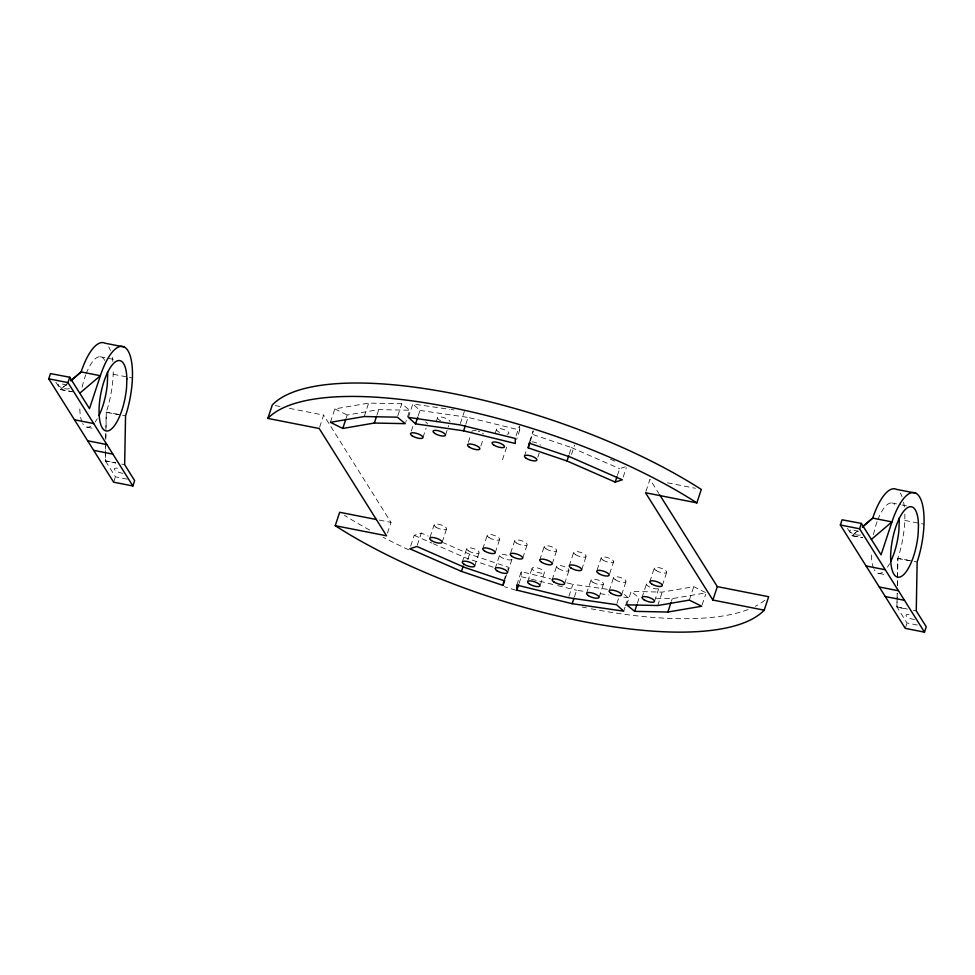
<?xml version="1.0" encoding="UTF-8"?>
<svg xmlns="http://www.w3.org/2000/svg" width="975" height="975" viewBox="0 0 975 975"><rect width="100%" height="100%" fill="white"/><g stroke="black" fill="none" stroke-linecap="round" stroke-linejoin="round"><path stroke-width="0.73" stroke-dasharray="4.88 3.66" d="M105.763 438.055L105.873 431.998M105.897 430.487L106.226 412.133L121.095 414.984L106.226 412.327M897.195 593.324L896.939 607.169L907.335 609.156M897.329 585.756L897.829 558.322L912.685 561.161M127.262 479.139L115.428 476.812L105.349 460.761L105.653 445.538L105.337 460.98L115.745 462.967M105.775 439.445L105.897 433.363M106.019 427.269L106.324 412.047A50.249 17.282 -78.9 0 0 113.246 368.367M917.378 625.036L907.018 623.001L896.939 606.938L897.219 593.239M897.366 585.634L897.487 579.54M897.524 578.017L897.914 558.236A50.249 17.282 -78.9 0 0 904.8 513.143M507.89 569.607L508.316 567.218L469.536 554.166L443.357 542.709M530.437 441.151L533.301 430.877M113.648 482.186L115.428 476.812M319.654 427.172L323.651 415.094L288.442 408.159M330.391 422.321L334.827 408.903L368.66 403.102L401.785 403.76L409.695 410.231L405.71 422.309M346.32 417.714L347.21 415.033L378.775 409.622L409.695 410.231M364.223 416.532L368.66 403.102M377.008 414.997L378.775 409.622M397.788 415.837L401.785 403.76M408.391 417.398L412.827 403.979L449.621 409.317M411.328 431.108L413.107 425.746M418.226 415.801L420.006 410.438L412.827 403.979M387.465 533.13L391.012 522.393L323.651 415.094M422.992 437.458L426.099 428.062M436.105 421.968L437.446 417.934M445.551 435.021L448.658 425.624M410.682 546.085L414.229 535.348L421.31 533.057L428.208 536.067M417.312 545.135L421.31 533.057M460.346 423.528L464.344 411.45M465.867 424.113L468.085 417.41L519.724 430.072L516.616 439.457M430.072 537.128L434.07 525.05M468.317 442.333L470.535 435.618M442.175 542.124L446.611 528.706M480.858 445.989L483.527 437.933M495.105 433.582L496.433 429.548M462.235 562.197L466.672 548.779M467.768 559.54L469.536 554.166M502.43 459.883L506.866 446.465M516.116 435.752L519.224 426.355M474.776 565.853L479.212 552.435M482.735 548.925L487.171 535.507M524.404 456.227L526.622 449.524M529.523 441.773L533.081 431.035M495.276 552.581L499.712 539.163M495.129 568.681L499.566 555.25M537.847 457.214L539.175 453.18M510.656 552.996L514.654 540.918M503.88 580.649L505.659 575.274M505.233 578.711L506.561 574.677M507.683 572.337L512.119 558.919M522.758 557.992L527.195 544.574M516.799 585.073L521.235 571.655L550.741 578.894M519.066 583.428L521.284 576.712L521.235 571.655M569.205 454.265L571.423 447.549L532.655 434.436M527.707 581.466L532.143 568.047M571.508 454.484L574.616 445.087M539.711 560.138L544.148 546.719M540.369 584.72L544.367 572.642A6.569 2.121 18.3 0 0 536.445 567.682A6.569 2.121 18.3 0 0 533.959 570.692A6.569 2.121 18.3 0 0 544.367 572.642M552.252 563.806L556.701 550.375M552.118 579.869L556.554 566.451M569.205 565.951L573.641 552.533M564.659 583.574L569.095 570.156M568.888 596.395L572.886 584.317L607.437 589.327M581.758 569.607L586.194 556.189M574.409 596.992L576.627 590.277L585.451 591.557M617.431 475.386L619.649 468.67L625.316 466.83M623.183 477.104L626.291 467.72M586.536 593.543L590.972 580.125M597.139 570.022L601.136 557.944M599.089 597.212L603.525 583.781M609.68 573.678L613.677 561.6M609.095 591.118L613.531 577.688M645.95 491.412L649.947 479.334L658.771 493.387M616.956 603.367L619.186 596.663M621.648 594.774L626.084 581.356M623.695 611.167L625.024 607.145M625.463 605.804L628.132 597.748L621.977 592.215M626.718 604.829L631.166 591.411L662.183 592.105L693.749 586.694L706.132 592.824L672.299 598.613L654.201 598.236M637.345 603.293L639.125 597.919L631.166 591.411M641.989 597.59L646.437 584.171M649.789 581.819L654.225 568.388M654.542 601.246L658.539 589.168M662.342 585.475L666.778 572.057M657.747 605.524L662.183 592.105M671.409 601.307L672.299 598.613M689.313 600.112L693.749 586.694M702.134 604.902L705.681 594.165M897.829 558.504L912.71 561.149M905.251 628.363L907.018 623.001M55.88 382.2L60.499 389.573L67.373 383.687M847.47 528.389L852.101 535.75L857.829 530.851M67.409 383.589L60.547 389.415L72.382 391.743M857.866 530.741L852.15 535.604L862.497 537.639M451.096 409.524L454.033 409.951M420.006 410.438L468.085 417.41M600.173 593.69L608.997 594.969M623.72 597.114L628.132 597.748M852.101 535.75L862.485 537.712M60.499 389.573L72.369 391.804M891.735 502.942L900.608 504.684M902.082 504.977L906.518 505.854M100.132 356.753L114.928 359.665M904.788 520.418L924.02 524.209M275.23 405.563L281.105 406.709M667.546 482.808L695.419 488.292M113.197 374.242L127.981 377.154M129.468 377.435L132.417 378.02M914.184 561.442L917.146 562.014M122.594 415.253L125.556 415.837M878.914 573.41L884.837 574.58M87.323 427.221L93.234 428.391M379.275 520.077L391.012 522.393M896.939 606.938L907.335 609.058M913.283 610.265L916.256 610.862M105.349 460.761L115.745 462.869M121.68 464.076L124.654 464.673M566.975 582.867L572.886 584.317M521.284 576.712L530.022 578.857M531.485 579.211L556.237 585.28M557.688 585.634L576.627 590.277M493.118 567.17L465.904 557.98L433.266 543.684M610.411 459.225L617.212 462.199M571.423 447.549L619.649 468.67M414.229 535.348L431.901 543.087M334.827 408.903L347.21 415.033M519.687 426.27L519.724 430.072M471.863 431.596A6.569 2.121 18.3 0 1 476.495 430.804M478.116 431.194A6.569 2.121 18.3 0 1 479.737 431.742M482.552 433.144A6.569 2.121 18.3 0 1 483.563 433.899M425.575 421.919A6.569 2.121 18.3 0 1 427.428 424.028M440.602 420.786A6.569 2.121 18.3 0 1 440.554 416.922A6.569 2.121 18.3 0 1 449.987 421.602M658.149 588.693A6.569 2.121 18.3 0 1 648.911 586.645A6.569 2.121 18.3 0 1 648.253 583.135M511.912 559.431A6.569 2.121 18.3 0 1 504.246 558.76A6.569 2.121 18.3 0 1 499.773 554.738A6.569 2.121 18.3 0 1 507.439 555.409M499.59 432.4A6.569 2.121 18.3 0 1 497.555 428.61A6.569 2.121 18.3 0 1 506.72 430.852A6.569 2.121 18.3 0 1 507.158 434.253M531.96 441.797A6.569 2.121 18.3 0 1 540.54 445.112M764.912 600.186A268.832 86.629 18.3 0 1 755.345 606.292M748.057 609.521A268.832 86.629 18.3 0 1 587.852 608.156M586.426 607.876A268.832 86.629 18.3 0 1 582.124 607.011M515.787 590.204A268.832 86.629 18.3 0 1 504.38 586.694M408.769 549.815A268.832 86.629 18.3 0 1 383.212 537.31M369.622 530.059A268.832 86.629 18.3 0 1 344.346 515.251M108.664 346.832A50.249 17.282 -78.9 0 1 110.455 350.525M112.235 357.277A50.249 17.282 -78.9 0 1 112.82 361.445M86.214 373.608A35.843 12.322 -78.9 0 1 104.764 360.433M97.256 418.763A35.843 12.322 -78.9 0 1 95.087 422.029M90.748 426.258A35.843 12.322 -78.9 0 1 82.692 423.54M81.998 422.065A35.843 12.322 -78.9 0 1 79.804 406.087M82.144 387.16A35.843 12.322 -78.9 0 1 85.715 374.924M122.935 473.302A5.972 1.926 18.3 0 1 114.55 469.633A5.972 1.926 18.3 0 1 120.035 468.695M69.347 388.489A5.984 1.95 17.8 0 1 60.34 387.026A5.984 1.95 17.8 0 1 60.938 383.821M62.315 384.016A5.984 1.95 17.8 0 1 66.653 385.442M900.266 493.009A50.249 17.282 -78.9 0 1 902.046 496.714M903.581 502.162A50.249 17.282 -78.9 0 1 904.41 507.622M889.541 563.721A35.843 12.322 -78.9 0 1 887.408 567.206M882.338 572.435A35.843 12.322 -78.9 0 1 874.283 569.729M873.588 568.242A35.843 12.322 -78.9 0 1 871.406 552.264M873.466 534.666A35.843 12.322 -78.9 0 1 877.305 521.113M877.805 519.785A35.843 12.322 -78.9 0 1 894.709 504.367M914.526 619.491A5.972 1.926 18.3 0 1 906.153 615.822A5.972 1.926 18.3 0 1 911.637 614.884M860.377 535.007A5.984 1.95 17.8 0 1 851.37 532.874A5.984 1.95 17.8 0 1 852.528 530.01M853.905 530.193A5.984 1.95 17.8 0 1 859.45 532.289M558.37 568.559A6.569 2.121 18.3 0 0 568.876 570.668A6.569 2.121 18.3 0 0 561.234 565.695A6.569 2.121 18.3 0 0 558.37 568.559M546 548.827A6.569 2.121 18.3 0 0 556.493 550.899A6.569 2.121 18.3 0 0 548.779 545.927A6.569 2.121 18.3 0 0 546 548.827M516.506 543.026A6.569 2.121 18.3 0 0 526.987 545.086A6.569 2.121 18.3 0 0 519.285 540.126A6.569 2.121 18.3 0 0 516.506 543.026M435.923 527.158A6.569 2.121 18.3 0 0 446.404 529.218A6.569 2.121 18.3 0 0 438.701 524.258A6.569 2.121 18.3 0 0 435.923 527.158M575.506 554.641A6.569 2.121 18.3 0 0 585.987 556.701A6.569 2.121 18.3 0 0 578.273 551.74A6.569 2.121 18.3 0 0 575.506 554.641M468.524 550.887A6.569 2.121 18.3 0 0 479.005 552.947A6.569 2.121 18.3 0 0 471.303 547.987A6.569 2.121 18.3 0 0 468.524 550.887M602.989 560.052A6.569 2.121 18.3 0 0 613.47 562.112A6.569 2.121 18.3 0 0 605.755 557.152A6.569 2.121 18.3 0 0 602.989 560.052M489.023 537.615A6.569 2.121 18.3 0 0 499.505 539.675A6.569 2.121 18.3 0 0 491.79 534.702A6.569 2.121 18.3 0 0 489.023 537.615M615.383 579.796A6.569 2.121 18.3 0 0 625.877 581.868A6.569 2.121 18.3 0 0 618.162 576.895A6.569 2.121 18.3 0 0 615.383 579.796M592.824 582.233A6.569 2.121 18.3 0 0 603.318 584.305A6.569 2.121 18.3 0 0 595.603 579.333A6.569 2.121 18.3 0 0 592.824 582.233M656.09 570.497A6.569 2.121 18.3 0 0 666.571 572.569A6.569 2.121 18.3 0 0 658.856 567.596A6.569 2.121 18.3 0 0 656.09 570.497"/><path stroke-width="1.46" d="M503.003 585.414L503.88 580.649L465.099 567.596L416.873 546.475L409.793 548.779L461.455 571.399L503.003 585.414L504.782 580.052M528.206 447.866L529.084 443.113L570.619 457.165L622.294 479.798L615.213 482.089L566.987 460.98L528.206 447.866L529.986 442.492M48.75 378.824L50.481 373.596L69.749 377.24L89.481 408.647L100.364 375.716A50.249 17.282 -78.9 0 1 127.896 350.61A50.249 17.282 -78.9 0 1 125.556 415.837L124.654 464.673L134.648 480.602L132.88 485.964L113.648 482.186L48.75 378.824L67.982 382.602L132.88 485.964M67.982 382.602L69.749 377.24M267.857 418.409L272.305 404.978A268.832 86.629 18.3 0 1 701.293 489.45L696.857 502.868A268.832 86.629 18.3 0 0 267.857 418.409L319.203 428.513L386.575 535.811L335.229 525.696L339.666 512.277L376.35 519.504M342.773 428.452L374.339 423.04L405.259 423.65L397.349 417.178L364.223 416.532L330.391 422.321L342.773 428.452L345.881 419.055M374.339 423.04L376.557 416.337M415.569 423.857L408.391 417.398L459.895 424.868L515.239 438.433L515.288 443.491L463.637 430.828L415.569 423.857L417.788 417.142M463.637 430.828L465.416 425.466M461.455 571.399L463.235 566.036M516.847 590.131L516.799 585.073L568.437 597.736L616.517 604.707L623.695 611.167L572.179 603.696L516.847 590.131L518.627 584.768M566.987 460.98L568.766 455.605M572.179 603.696L573.958 598.333M615.213 482.089L616.98 476.726M634.688 611.349L626.718 604.829L657.747 605.524L689.313 600.112L701.695 606.243L667.863 612.044L634.688 611.349L636.907 604.634M667.863 612.044L670.971 602.648M717.32 586.633L768.666 596.737L764.217 610.167L712.871 600.052L717.32 586.633L659.575 494.666M840.352 525.001L842.071 519.785L861.352 523.417L881.071 554.824L891.954 521.905A50.249 17.282 -78.9 0 1 919.486 496.799A50.249 17.282 -78.9 0 1 917.146 562.014L916.256 610.862L926.25 626.779L924.471 632.153L905.251 628.363L840.352 525.001L859.572 528.791L924.471 632.153M859.572 528.791L861.352 523.417M862.412 526.939L872.735 518.115A50.249 17.282 -78.9 0 1 896.488 489.365L915.72 493.143M79.779 393.205L100.364 375.716L81.132 371.938L70.846 380.677L81.132 371.938A50.249 17.282 -78.9 0 1 104.898 343.176L124.13 346.966M862.436 526.866L872.735 518.115L891.954 521.905L871.382 539.394M696.857 502.868L645.511 492.753L712.871 600.052M866.068 565.963L885.3 569.753M74.466 419.774L93.697 423.564M879.255 586.974L898.487 590.753M885.251 596.529L904.483 600.308M87.653 440.785L106.884 444.576M93.661 450.34L112.881 454.131M764.217 610.167A268.832 86.629 18.3 0 1 335.229 525.696M107.506 371.999A35.843 12.322 -78.9 0 1 107.652 375.143L107.335 383.736A35.843 12.322 -78.9 0 1 99.084 415.326M899.096 518.188A35.843 12.322 -78.9 0 1 899.243 521.332L898.938 529.913A35.843 12.322 -78.9 0 1 890.687 561.515M126.872 378.934L126.567 387.514A35.843 12.322 -78.9 0 1 104.496 430.316A35.843 12.322 -78.9 0 1 106.494 374.839A35.843 12.322 -78.9 0 1 126.872 378.934M918.474 525.111L918.17 533.703A35.843 12.322 -78.9 0 1 896.098 576.505A35.843 12.322 -78.9 0 1 898.085 521.028A35.843 12.322 -78.9 0 1 918.474 525.111M469.28 447.123A6.569 2.121 18.3 0 0 479.761 449.183A6.569 2.121 18.3 0 0 472.046 444.222A6.569 2.121 18.3 0 0 469.28 447.123M412.291 435.898A6.569 2.121 18.3 0 0 422.784 437.97A6.569 2.121 18.3 0 0 415.07 432.997A6.569 2.121 18.3 0 0 412.291 435.898M434.85 433.473A6.569 2.121 18.3 0 0 445.343 435.533A6.569 2.121 18.3 0 0 437.629 430.572A6.569 2.121 18.3 0 0 434.85 433.473M493.85 445.087A6.569 2.121 18.3 0 0 504.331 447.147A6.569 2.121 18.3 0 0 496.616 442.187A6.569 2.121 18.3 0 0 493.85 445.087M526.256 458.335A6.569 2.121 18.3 0 0 536.75 460.407A6.569 2.121 18.3 0 0 529.035 455.435A6.569 2.121 18.3 0 0 526.256 458.335M431.486 540.577A6.569 2.121 18.3 0 0 441.967 542.636A6.569 2.121 18.3 0 0 434.253 537.676A6.569 2.121 18.3 0 0 431.486 540.577M484.587 551.033A6.569 2.121 18.3 0 0 495.068 553.093A6.569 2.121 18.3 0 0 487.354 548.133A6.569 2.121 18.3 0 0 484.587 551.033M464.088 564.306A6.569 2.121 18.3 0 0 474.569 566.365A6.569 2.121 18.3 0 0 466.854 561.405A6.569 2.121 18.3 0 0 464.088 564.306M496.982 570.789A6.569 2.121 18.3 0 0 507.475 572.849A6.569 2.121 18.3 0 0 499.761 567.889A6.569 2.121 18.3 0 0 496.982 570.789M529.523 584.122A6.569 2.121 18.3 0 0 539.918 586.06A6.569 2.121 18.3 0 0 532.009 581.112A6.569 2.121 18.3 0 0 529.523 584.122M553.922 581.977A6.569 2.121 18.3 0 0 564.44 584.086A6.569 2.121 18.3 0 0 556.798 579.113A6.569 2.121 18.3 0 0 553.922 581.977M588.388 595.652A6.569 2.121 18.3 0 0 598.869 597.724A6.569 2.121 18.3 0 0 591.167 592.751A6.569 2.121 18.3 0 0 588.388 595.652M512.07 556.445A6.569 2.121 18.3 0 0 522.551 558.504A6.569 2.121 18.3 0 0 514.837 553.544A6.569 2.121 18.3 0 0 512.07 556.445M541.564 562.246A6.569 2.121 18.3 0 0 552.045 564.318A6.569 2.121 18.3 0 0 544.342 559.345A6.569 2.121 18.3 0 0 541.564 562.246M571.058 568.059A6.569 2.121 18.3 0 0 581.551 570.119A6.569 2.121 18.3 0 0 573.836 565.159A6.569 2.121 18.3 0 0 571.058 568.059M598.553 573.471A6.569 2.121 18.3 0 0 609.034 575.53A6.569 2.121 18.3 0 0 601.319 570.57A6.569 2.121 18.3 0 0 598.553 573.471M610.947 593.227A6.569 2.121 18.3 0 0 621.441 595.286A6.569 2.121 18.3 0 0 613.726 590.326A6.569 2.121 18.3 0 0 610.947 593.227M643.853 599.698A6.569 2.121 18.3 0 0 654.335 601.77A6.569 2.121 18.3 0 0 646.62 596.798A6.569 2.121 18.3 0 0 643.853 599.698M651.641 583.928A6.569 2.121 18.3 0 0 662.135 585.987A6.569 2.121 18.3 0 0 654.42 581.027A6.569 2.121 18.3 0 0 651.641 583.928"/></g></svg>
